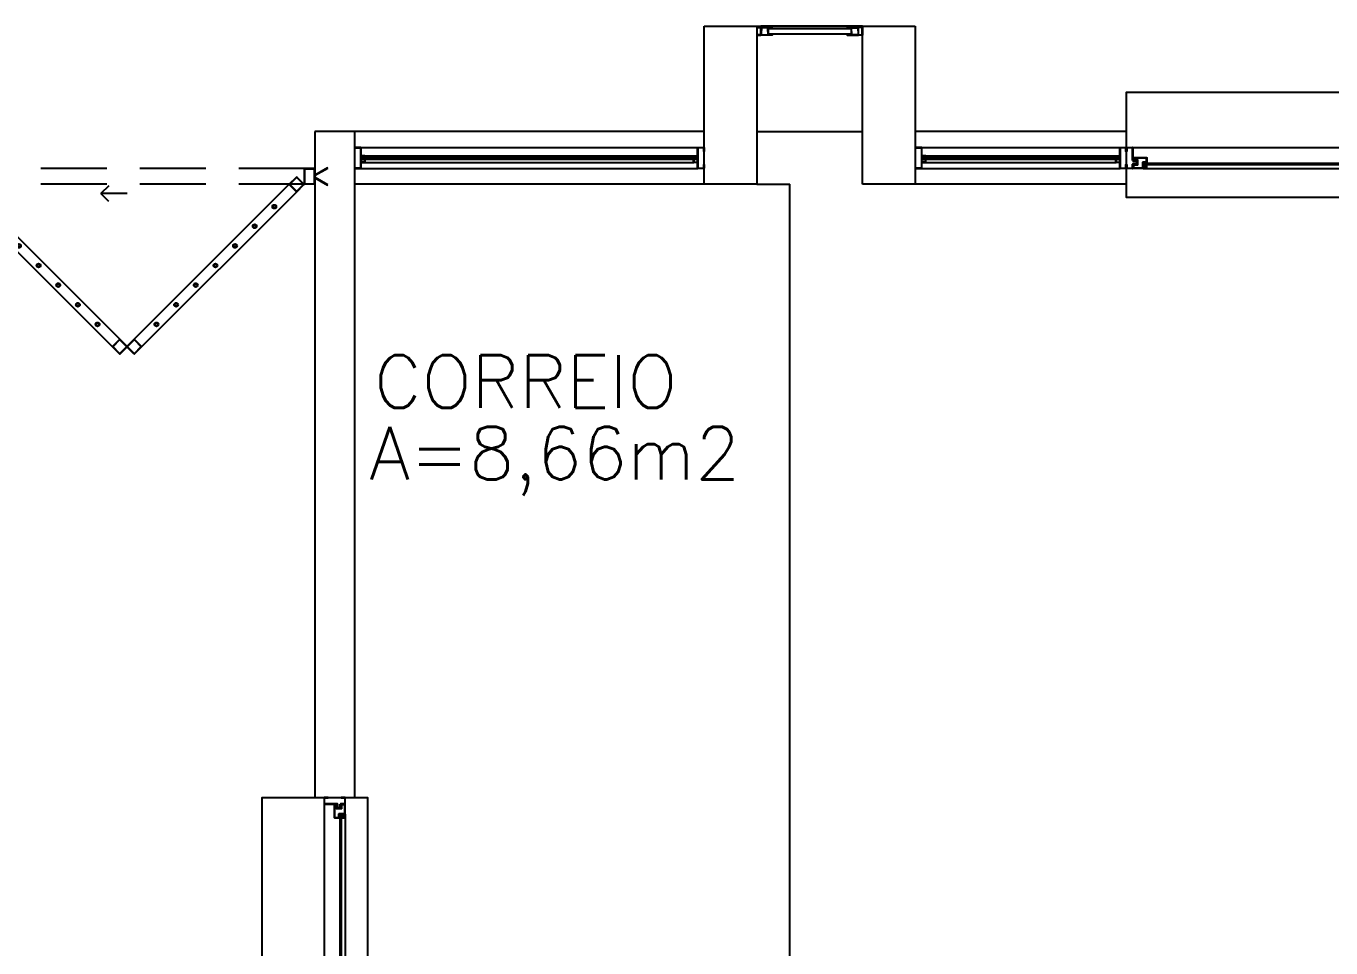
# Model space of a CAD drawing. Header units: millimetres. Extents: x 2128 to 2646, y 1972 to 2207.
# Drawn here: x 2467.667 to 2472.611, y 2065.67 to 2069.165 of the extents above; entities that cross this region are included whole.
import ezdxf

# ---------------------------------------------------------------- set-up
doc = ezdxf.new("R2010")
doc.units = ezdxf.units.MM
doc.linetypes.add('HIDDEN', pattern=[0.375, 0.25, -0.125])
for name, color, linetype in [('AR-ALV', 2, 'Continuous'), ('AR-BRISES', 1, 'Continuous'), ('AR-ESQ', 1, 'Continuous'), ('AR-ESTC', 3, 'Continuous'), ('AR-PEITORIL', 1, 'Continuous'), ('AR-PORTA', 1, 'Continuous'), ('AR-SIMBOLO', 1, 'Continuous'), ('BC- VISTA', 1, 'Continuous'), ('BGR- VISTA', 12, 'Continuous'), ('DT-ESQ-BAGUETE-C', 1, 'Continuous'), ('DT-ESQ-MARCO-V', 1, 'Continuous'), ('DT-ESQ-PERFIL CADEIRA-C', 2, 'Continuous'), ('DT-ESQ-PERFIL CADEIRA-V', 2, 'Continuous'), ('DT-ESQ-PERFIL U-C', 2, 'Continuous'), ('DT-ESQ-PERFIL U-V', 1, 'Continuous'), ('DT-ESQ-VENEZIANA-C', 1, 'Continuous'), ('DT-ESQ-VENEZIANA-V', 1, 'Continuous'), ('DT-ESQ-VIDRO-C', 2, 'Continuous'), ('DT-TXTMOD', 1, 'Continuous'), ('esq-c', 1, 'Continuous'), ('grapa', 21, 'HIDDEN'), ('porta-c', 1, 'Continuous'), ('PORTA-PROJ', 1, 'HIDDEN'), ('porta-v', 2, 'Continuous'), ('TEXTO', 2, 'Continuous'), ('Área', 2, 'Continuous')]:
    doc.layers.add(name, color=color, linetype=linetype)
doc.styles.add('S10', font='simplex.shx', dxfattribs={"height": 0.1})
doc.styles.add('UNB-100', font='simplex.shx', dxfattribs={"height": 0.2})

# ---------------------------------------------------------------- blocks, each defined once
blk = doc.blocks.new('EF01A-P')
at = {"layer": 'DT-ESQ-BAGUETE-C', "ltscale": 0.1}
for points in [[(0.0015, 0.035), (0.015, 0.035), (0.015, 0.0335), (0.0015, 0.0335), (0.0015, 0.005), (0.015, 0.005), (0.015, 0.0035), (0.0015, 0.0035, -0.414214), (0, 0.005), (0, 0.0335, -0.414214)], [(0.3985, 0.035), (0.385, 0.035), (0.385, 0.0335), (0.3985, 0.0335), (0.3985, 0.005), (0.385, 0.005), (0.385, 0.0035), (0.3985, 0.0035, 0.414214), (0.4, 0.005), (0.4, 0.0335, 0.414214)]]:
    blk.add_lwpolyline(points, format="xyb", close=True, dxfattribs=at)
at = {"layer": 'DT-ESQ-PERFIL CADEIRA-C', "ltscale": 0.1}
for points in [[(0.01, 0.0015), (0.01, 0.003), (0.0015, 0.003, 1), (0.0015, 0), (0.015, 0, 0.414214), (0.0165, 0.0015), (0.0165, 0.0335), (0.043, 0.0335)], [(0.043, 0.0065), (0.018, 0.0065), (0.018, 0.0165), (0.0165, 0.0165), (0.0165, 0.0065, 0.414214), (0.018, 0.005), (0.043, 0.005), (0.0565, 0.005, 1), (0.0565, 0.008), (0.043, 0.008), (0.043, 0.02), (0.043, 0.032), (0.0565, 0.032, 1), (0.0565, 0.035), (0.043, 0.035), (0.0165, 0.035, 0.414214), (0.015, 0.0335), (0.015, 0.0015), (0.0015, 0.0015)], [(0.0415, 0.02), (0.0415, 0.032, -0.414214), (0.043, 0.0335), (0.0565, 0.0335)], [(0.0415, 0.02), (0.0415, 0.008, 0.414214), (0.043, 0.0065), (0.0565, 0.0065)], [(0.357, 0.0065), (0.382, 0.0065), (0.382, 0.0165), (0.3835, 0.0165), (0.3835, 0.0065, -0.414214), (0.382, 0.005), (0.357, 0.005), (0.3435, 0.005, -1), (0.3435, 0.008), (0.357, 0.008), (0.357, 0.02), (0.357, 0.032), (0.3435, 0.032, -1), (0.3435, 0.035), (0.357, 0.035), (0.3835, 0.035, -0.414214), (0.385, 0.0335), (0.385, 0.0015), (0.3985, 0.0015)], [(0.3585, 0.02), (0.3585, 0.032, 0.414214), (0.357, 0.0335), (0.3435, 0.0335)], [(0.3585, 0.02), (0.3585, 0.008, -0.414214), (0.357, 0.0065), (0.3435, 0.0065)], [(0.39, 0.0015), (0.39, 0.003), (0.3985, 0.003, -1), (0.3985, 0), (0.385, 0, -0.414214), (0.3835, 0.0015), (0.3835, 0.0335), (0.357, 0.0335)]]:
    blk.add_lwpolyline(points, format="xyb", dxfattribs=at)
at = {"layer": 'DT-ESQ-PERFIL CADEIRA-V', "ltscale": 0.1}
blk.add_line((0.015, 0), (0.385, 0), dxfattribs=at)
at = {"layer": 'DT-ESQ-VENEZIANA-C', "ltscale": 0.1}
for p, q in [((0.043, 0.0105), (0.357, 0.0105)), ((0.043, 0.009), (0.357, 0.009))]:
    blk.add_line(p, q, dxfattribs=at)
at = {"layer": 'DT-ESQ-VENEZIANA-V', "ltscale": 0.1}
blk.add_line((0.043, 0.031), (0.357, 0.031), dxfattribs=at)
blk = doc.blocks.new('gr9A-met-01p')
at = {"layer": 'AR-SIMBOLO'}
for p, q in [((-2.9691, 0.1254), (-2.9391, 0.0954)), ((-0.8059, 0.1254), (-0.8359, 0.0954)), ((-3.0391, 0.0954), (-2.9391, 0.0954)), ((-2.9691, 0.0654), (-2.9391, 0.0954)), ((-0.7359, 0.0954), (-0.8359, 0.0954)), ((-0.8059, 0.0654), (-0.8359, 0.0954))]:
    blk.add_line(p, q, dxfattribs=at)
at = {"layer": 'esq-c'}
for p, q in [((-3.0924, 0.6771), (-3.0673, 0.7022)), ((-3.0662, 0.7012), (-3.0913, 0.6761)), ((-3.04, 0.6761), (-3.0651, 0.7012)), ((-3.0641, 0.7022), (-3.039, 0.6771)), ((-3.0126, 0.7022), (-3.0377, 0.6771)), ((-3.0366, 0.6761), (-3.0115, 0.7012)), ((-3.0104, 0.7012), (-2.9853, 0.6761)), ((-2.9843, 0.6771), (-3.0094, 0.7022)), ((-0.7907, 0.6771), (-0.7656, 0.7022)), ((-0.7646, 0.7012), (-0.7897, 0.6761)), ((-0.7384, 0.6761), (-0.7635, 0.7012)), ((-0.7624, 0.7022), (-0.7373, 0.6771)), ((-0.7109, 0.7022), (-0.736, 0.6771)), ((-0.735, 0.6761), (-0.7099, 0.7012)), ((-0.7088, 0.7012), (-0.6837, 0.6761)), ((-0.6826, 0.6771), (-0.7077, 0.7022)), ((-3.0924, 0.6739), (-3.0673, 0.6488)), ((-3.0662, 0.6499), (-3.0913, 0.675)), ((-3.04, 0.675), (-3.0651, 0.6499)), ((-3.0641, 0.6488), (-3.039, 0.6739)), ((-3.0126, 0.6488), (-3.0377, 0.6739)), ((-3.0366, 0.675), (-3.0115, 0.6499)), ((-3.0104, 0.6499), (-2.9853, 0.675)), ((-2.9843, 0.6739), (-3.0094, 0.6488)), ((-0.7907, 0.6739), (-0.7656, 0.6488)), ((-0.7646, 0.6499), (-0.7897, 0.675)), ((-0.7384, 0.675), (-0.7635, 0.6499)), ((-0.7624, 0.6488), (-0.7373, 0.6739)), ((-0.7109, 0.6488), (-0.736, 0.6739)), ((-0.735, 0.675), (-0.7099, 0.6499)), ((-0.7088, 0.6499), (-0.6837, 0.675)), ((-0.6826, 0.6739), (-0.7077, 0.6488)), ((-3.75, 0.0023), (-3.75, 0.0577)), ((-3.7485, 0.0577), (-3.7485, 0.0023)), ((-3.7477, 0.06), (-3.7123, 0.06)), ((-3.7123, 0.0585), (-3.7477, 0.0585)), ((-3.7115, 0.0577), (-3.7115, 0.0023)), ((-3.71, 0.0023), (-3.71, 0.0577)), ((-3.6825, 0.087), (-3.7076, 0.0619)), ((-3.7076, 0.0588), (-3.6825, 0.0337)), ((-3.7065, 0.0609), (-3.6814, 0.086)), ((-3.6814, 0.0347), (-3.7065, 0.0598)), ((-3.6552, 0.0609), (-3.6803, 0.086)), ((-3.6803, 0.0347), (-3.6552, 0.0598)), ((-3.6793, 0.087), (-3.6542, 0.0619)), ((-3.6542, 0.0588), (-3.6793, 0.0337)), ((-2.3974, 0.087), (-2.4225, 0.0619)), ((-2.4225, 0.0588), (-2.3974, 0.0337)), ((-2.4214, 0.0609), (-2.3963, 0.086)), ((-2.3963, 0.0347), (-2.4214, 0.0598)), ((-2.3702, 0.0609), (-2.3953, 0.086)), ((-2.3953, 0.0347), (-2.3702, 0.0598)), ((-2.3942, 0.087), (-2.3691, 0.0619)), ((-2.3691, 0.0588), (-2.3942, 0.0337)), ((-1.3808, 0.087), (-1.4059, 0.0619)), ((-1.4059, 0.0588), (-1.3808, 0.0337)), ((-1.4048, 0.0609), (-1.3797, 0.086)), ((-1.3797, 0.0347), (-1.4048, 0.0598)), ((-1.3536, 0.0609), (-1.3787, 0.086)), ((-1.3787, 0.0347), (-1.3536, 0.0598)), ((-1.3776, 0.087), (-1.3525, 0.0619)), ((-1.3525, 0.0588), (-1.3776, 0.0337)), ((-0.0957, 0.087), (-0.1208, 0.0619)), ((-0.1208, 0.0588), (-0.0957, 0.0337)), ((-0.1198, 0.0609), (-0.0947, 0.086)), ((-0.0947, 0.0347), (-0.1198, 0.0598)), ((-0.0685, 0.0609), (-0.0936, 0.086)), ((-0.0936, 0.0347), (-0.0685, 0.0598)), ((-0.0925, 0.087), (-0.0674, 0.0619)), ((-0.0674, 0.0588), (-0.0925, 0.0337)), ((-0.065, 0.0023), (-0.065, 0.0577)), ((-0.0635, 0.0577), (-0.0635, 0.0023)), ((-0.0273, 0.06), (-0.0628, 0.06)), ((-0.0628, 0.0585), (-0.0273, 0.0585)), ((-0.0265, 0.0577), (-0.0265, 0.0023)), ((-0.025, 0.0023), (-0.025, 0.0577)), ((-3.7123, 0.0015), (-3.7477, 0.0015)), ((-3.7477, 0), (-3.7123, 0)), ((-0.0628, 0.0015), (-0.0273, 0.0015)), ((-0.0273, 0), (-0.0628, 0))]:
    blk.add_line(p, q, dxfattribs=at)
for centre, radius, start, end in [((-3.0657, 0.7006), 0.00225, 45, 135), ((-3.0657, 0.7006), 0.00075, 45, 135), ((-3.011, 0.7006), 0.00225, 45, 135), ((-3.011, 0.7006), 0.00075, 45, 135), ((-0.764, 0.7006), 0.00225, 45, 135), ((-0.764, 0.7006), 0.00075, 45, 135), ((-0.7093, 0.7006), 0.00225, 45, 135), ((-0.7093, 0.7006), 0.00075, 45, 135), ((-3.0908, 0.6755), 0.00225, 135, 225), ((-3.0908, 0.6755), 0.00075, 135, 225), ((-3.0657, 0.6504), 0.00225, 225, 315), ((-3.0657, 0.6504), 0.00075, 225, 315), ((-3.0406, 0.6755), 0.00075, 315, 45), ((-3.0406, 0.6755), 0.00225, 315, 45), ((-3.0361, 0.6755), 0.00225, 135, 225), ((-3.0361, 0.6755), 0.00075, 135, 225), ((-3.011, 0.6504), 0.00225, 225, 315), ((-3.011, 0.6504), 0.00075, 225, 315), ((-2.9859, 0.6755), 0.00075, 315, 45), ((-2.9859, 0.6755), 0.00225, 315, 45), ((-0.7891, 0.6755), 0.00225, 135, 225), ((-0.7891, 0.6755), 0.00075, 135, 225), ((-0.764, 0.6504), 0.00225, 225, 315), ((-0.764, 0.6504), 0.00075, 225, 315), ((-0.7389, 0.6755), 0.00075, 315, 45), ((-0.7389, 0.6755), 0.00225, 315, 45), ((-0.7344, 0.6755), 0.00225, 135, 225), ((-0.7344, 0.6755), 0.00075, 135, 225), ((-0.7093, 0.6504), 0.00225, 225, 315), ((-0.7093, 0.6504), 0.00075, 225, 315), ((-0.6842, 0.6755), 0.00075, 315, 45), ((-0.6842, 0.6755), 0.00225, 315, 45), ((-3.7477, 0.0577), 0.00225, 90, 180), ((-3.7477, 0.0577), 0.00075, 90, 180), ((-3.7123, 0.0577), 0.00225, 360, 90), ((-3.7123, 0.0577), 0.00075, 360, 90), ((-3.706, 0.0604), 0.00225, 135, 225), ((-3.706, 0.0604), 0.00075, 135, 225), ((-3.6809, 0.0855), 0.00225, 45, 135), ((-3.6809, 0.0855), 0.00075, 45, 135), ((-3.6558, 0.0604), 0.00075, 315, 45), ((-3.6558, 0.0604), 0.00225, 315, 45), ((-2.4209, 0.0604), 0.00225, 135, 225), ((-2.4209, 0.0604), 0.00075, 135, 225), ((-2.3958, 0.0855), 0.00225, 45, 135), ((-2.3958, 0.0855), 0.00075, 45, 135), ((-2.3707, 0.0604), 0.00075, 315, 45), ((-2.3707, 0.0604), 0.00225, 315, 45), ((-1.4043, 0.0604), 0.00225, 135, 225), ((-1.4043, 0.0604), 0.00075, 135, 225), ((-1.3792, 0.0855), 0.00225, 45, 135), ((-1.3792, 0.0855), 0.00075, 45, 135), ((-1.3541, 0.0604), 0.00075, 315, 45), ((-1.3541, 0.0604), 0.00225, 315, 45), ((-0.1192, 0.0604), 0.00225, 135, 225), ((-0.1192, 0.0604), 0.00075, 135, 225), ((-0.0941, 0.0855), 0.00225, 45, 135), ((-0.0941, 0.0855), 0.00075, 45, 135), ((-0.069, 0.0604), 0.00075, 315, 45), ((-0.069, 0.0604), 0.00225, 315, 45), ((-0.0628, 0.0577), 0.00225, 90, 180), ((-0.0628, 0.0577), 0.00075, 90, 180), ((-0.0273, 0.0577), 0.00225, 0, 90), ((-0.0273, 0.0577), 0.00075, 0, 90), ((-3.7477, 0.0023), 0.00225, 180, 270), ((-3.7477, 0.0023), 0.00075, 180, 270), ((-3.7123, 0.0023), 0.00075, 270, 0), ((-3.7123, 0.0023), 0.00225, 270, 0), ((-3.6809, 0.0353), 0.00225, 225, 315), ((-3.6809, 0.0353), 0.00075, 225, 315), ((-2.3958, 0.0353), 0.00225, 225, 315), ((-2.3958, 0.0353), 0.00075, 225, 315), ((-1.3792, 0.0353), 0.00225, 225, 315), ((-1.3792, 0.0353), 0.00075, 225, 315), ((-0.0941, 0.0353), 0.00225, 225, 315), ((-0.0941, 0.0353), 0.00075, 225, 315), ((-0.0628, 0.0023), 0.00225, 180, 270), ((-0.0628, 0.0023), 0.00075, 180, 270), ((-0.0273, 0.0023), 0.00075, 270, 0), ((-0.0273, 0.0023), 0.00225, 270, 0)]:
    blk.add_arc(centre, radius, start, end, dxfattribs=at)
at = {"layer": 'grapa'}
for p, q in [((-3.75, 0.025), (-3.75, 0.035)), ((-0.025, 0.025), (-0.025, 0.035))]:
    blk.add_line(p, q, dxfattribs=at)
for points in [[(-3.75, 0.035), (-3.7986, 0.063), (-3.7993, 0.0617), (-3.7515, 0.0341), (-3.7515, 0.0259), (-3.7993, -0.0017), (-3.7986, -0.003), (-3.75, 0.025)], [(-0.025, 0.035), (0.0236, 0.063), (0.0243, 0.0617), (-0.0235, 0.0341), (-0.0235, 0.0259), (0.0243, -0.0017), (0.0236, -0.003), (-0.025, 0.025)]]:
    blk.add_lwpolyline(points, dxfattribs=at)
at = {"layer": 'porta-c'}
for centre, radius in [((-3.15, 0.5912), 0.0075), ((-3.15, 0.5912), 0.005), ((-2.9267, 0.5912), 0.0075), ((-2.9267, 0.5912), 0.005), ((-0.8483, 0.5912), 0.0075), ((-0.8483, 0.5912), 0.005), ((-0.625, 0.5912), 0.0075), ((-0.625, 0.5912), 0.005), ((-3.2244, 0.5168), 0.0075), ((-3.2244, 0.5168), 0.005), ((-2.8522, 0.5168), 0.0075), ((-2.8522, 0.5168), 0.005), ((-0.9228, 0.5168), 0.0075), ((-0.9228, 0.5168), 0.005), ((-0.5506, 0.5168), 0.0075), ((-0.5506, 0.5168), 0.005), ((-3.2988, 0.4424), 0.0075), ((-3.2988, 0.4424), 0.005), ((-2.7778, 0.4424), 0.0075), ((-2.7778, 0.4424), 0.005), ((-0.9972, 0.4424), 0.0075), ((-0.9972, 0.4424), 0.005), ((-0.4762, 0.4424), 0.0075), ((-0.4762, 0.4424), 0.005), ((-3.3733, 0.3679), 0.0075), ((-3.3733, 0.3679), 0.005), ((-2.7034, 0.3679), 0.0075), ((-2.7034, 0.3679), 0.005), ((-1.0716, 0.3679), 0.0075), ((-1.0716, 0.3679), 0.005), ((-0.4017, 0.3679), 0.0075), ((-0.4017, 0.3679), 0.005), ((-3.4477, 0.2935), 0.0075), ((-3.4477, 0.2935), 0.005), ((-2.629, 0.2935), 0.0075), ((-2.629, 0.2935), 0.005), ((-1.146, 0.2935), 0.0075), ((-1.146, 0.2935), 0.005), ((-0.3273, 0.2935), 0.0075), ((-0.3273, 0.2935), 0.005), ((-3.5221, 0.2191), 0.0075), ((-3.5221, 0.2191), 0.005), ((-2.5545, 0.2191), 0.0075), ((-2.5545, 0.2191), 0.005), ((-1.2205, 0.2191), 0.0075), ((-1.2205, 0.2191), 0.005), ((-0.2529, 0.2191), 0.0075), ((-0.2529, 0.2191), 0.005), ((-3.5965, 0.1447), 0.0075), ((-3.5965, 0.1447), 0.005), ((-2.4801, 0.1447), 0.0075), ((-2.4801, 0.1447), 0.005), ((-1.2949, 0.1447), 0.0075), ((-1.2949, 0.1447), 0.005), ((-0.1785, 0.1447), 0.0075), ((-0.1785, 0.1447), 0.005)]:
    blk.add_circle(centre, radius, dxfattribs=at)
at = {"layer": 'PORTA-PROJ'}
for p, q in [((-3.7123, 0.06), (-0.0628, 0.06)), ((-3.7123, 0), (-0.0628, 0))]:
    blk.add_line(p, q, dxfattribs=at)
at = {"layer": 'porta-v'}
for p, q in [((-3.6825, 0.087), (-3.0924, 0.6771)), ((-3.6542, 0.0588), (-3.0641, 0.6488)), ((-2.4225, 0.0588), (-3.0126, 0.6488)), ((-2.3942, 0.087), (-2.9843, 0.6771)), ((-1.3808, 0.087), (-0.7907, 0.6771)), ((-1.3525, 0.0588), (-0.7624, 0.6488)), ((-0.1208, 0.0588), (-0.7109, 0.6488)), ((-0.0925, 0.087), (-0.6826, 0.6771))]:
    blk.add_line(p, q, dxfattribs=at)
blk = doc.blocks.new('EF73-P')
at = {"layer": 'AR-PEITORIL'}
for p, q in [((1.325, 0), (0, 0)), ((1.325, -0.2), (0, -0.2))]:
    blk.add_line(p, q, dxfattribs=at)
at = {"layer": 'DT-ESQ-BAGUETE-C', "ltscale": 0.1}
for points in [[(0.039, -0.105), (0.0255, -0.105), (0.0255, -0.1065), (0.039, -0.1065), (0.039, -0.1155), (0.0255, -0.1155), (0.0255, -0.117), (0.039, -0.117, 0.336705), (0.0404, -0.1159, 0.068021), (0.0405, -0.1155), (0.0405, -0.1065, 0.414214)], [(1.286, -0.105), (1.2995, -0.105), (1.2995, -0.1065), (1.286, -0.1065), (1.286, -0.1155), (1.2995, -0.1155), (1.2995, -0.117), (1.286, -0.117, -0.336705), (1.2846, -0.1159, -0.068021), (1.2845, -0.1155), (1.2845, -0.1065, -0.414214)]]:
    blk.add_lwpolyline(points, format="xyb", close=True, dxfattribs=at)
at = {"layer": 'DT-ESQ-MARCO-V', "ltscale": 0.1}
for p, q in [((0.0235, -0.06), (1.3015, -0.06)), ((0.0235, -0.14), (1.3015, -0.14))]:
    blk.add_line(p, q, dxfattribs=at)
at = {"layer": 'DT-ESQ-PERFIL U-C', "ltscale": 0.1}
for points in [[(0.025, -0.1309), (0.025, -0.095), (0.0385, -0.095, 1), (0.0385, -0.092), (0.025, -0.092), (0.025, -0.0615, 0.414214), (0.0235, -0.06), (0.0015, -0.06, 0.414214), (0, -0.0615), (0, -0.075), (0.0015, -0.075), (0.0015, -0.0615), (0.0235, -0.0615), (0.0235, -0.092, 0.414214), (0.025, -0.0935, 0.414214), (0.0235, -0.095), (0.0235, -0.1309), (0.0235, -0.1385), (0.0015, -0.1385), (0.0015, -0.125), (0, -0.125), (0, -0.1385, 0.414214), (0.0015, -0.14), (0.0235, -0.14, 0.414214), (0.025, -0.1385)], [(1.3, -0.1309), (1.3, -0.095), (1.2865, -0.095, -1), (1.2865, -0.092), (1.3, -0.092), (1.3, -0.0615, -0.414214), (1.3015, -0.06), (1.3235, -0.06, -0.414214), (1.325, -0.0615), (1.325, -0.075), (1.3235, -0.075), (1.3235, -0.0615), (1.3015, -0.0615), (1.3015, -0.092, -0.414214), (1.3, -0.0935, -0.414214), (1.3015, -0.095), (1.3015, -0.1309), (1.3015, -0.1385), (1.3235, -0.1385), (1.3235, -0.125), (1.325, -0.125), (1.325, -0.1385, -0.414214), (1.3235, -0.14), (1.3015, -0.14, -0.414214), (1.3, -0.1385)]]:
    blk.add_lwpolyline(points, format="xyb", close=True, dxfattribs=at)
for points in [[(0.025, -0.0935), (0.0385, -0.0935)], [(1.3, -0.0935), (1.2865, -0.0935)]]:
    blk.add_lwpolyline(points, dxfattribs=at)
at = {"layer": 'DT-ESQ-PERFIL U-V', "ltscale": 0.1}
for p, q in [((0.0395, -0.092), (1.2865, -0.092)), ((0.039, -0.105), (1.286, -0.105)), ((0.039, -0.117), (1.286, -0.117))]:
    blk.add_line(p, q, dxfattribs=at)
at = {"layer": 'DT-ESQ-VIDRO-C', "ltscale": 0.1}
blk.add_lwpolyline([(1.298, -0.097), (1.298, -0.103), (0.027, -0.103), (0.027, -0.097), (1.298, -0.097)], dxfattribs=at)
blk = doc.blocks.new('BGR12')
at = {"layer": 'BC- VISTA'}
blk.add_lwpolyline([(0, 0.4), (0, 0), (-1.2, 0), (-1.2, 0.4)], close=True, dxfattribs=at)
blk = doc.blocks.new('EF72-P')
at = {"layer": 'AR-PEITORIL'}
for p, q in [((0.8, 0.2), (0, 0.2)), ((0.8, 0), (0, 0))]:
    blk.add_line(p, q, dxfattribs=at)
at = {"layer": 'DT-ESQ-BAGUETE-C', "ltscale": 0.1}
for points in [[(0.039, 0.095), (0.0255, 0.095), (0.0255, 0.0935), (0.039, 0.0935), (0.039, 0.0845), (0.0255, 0.0845), (0.0255, 0.083), (0.039, 0.083, 0.336705), (0.0404, 0.0841, 0.068021), (0.0405, 0.0845), (0.0405, 0.0935, 0.414214)], [(0.761, 0.095), (0.7745, 0.095), (0.7745, 0.0935), (0.761, 0.0935), (0.761, 0.0845), (0.7745, 0.0845), (0.7745, 0.083), (0.761, 0.083, -0.336705), (0.7596, 0.0841, -0.068021), (0.7595, 0.0845), (0.7595, 0.0935, -0.414214)], [(0.8765, 0.072), (0.863, 0.072), (0.863, 0.0705), (0.8765, 0.0705), (0.8765, 0.0615), (0.863, 0.0615), (0.863, 0.06), (0.8765, 0.06, 0.336705), (0.8779, 0.0611, 0.068021), (0.878, 0.0615), (0.878, 0.0705, 0.414214)]]:
    blk.add_lwpolyline(points, format="xyb", close=True, dxfattribs=at)
at = {"layer": 'DT-ESQ-MARCO-V', "ltscale": 0.1}
for p, q in [((0.0235, 0.14), (0.7765, 0.14)), ((0.8235, 0.14), (1.9765, 0.14)), ((0.0235, 0.06), (0.7765, 0.06)), ((0.876, 0.06), (1.9235, 0.06))]:
    blk.add_line(p, q, dxfattribs=at)
at = {"layer": 'DT-ESQ-PERFIL U-C', "ltscale": 0.1}
for p, q in [((0.8, 0.125), (0.8, 0.1385)), ((0.8015, 0.125), (0.8, 0.125)), ((0.8015, 0.14), (0.8235, 0.14)), ((0.8235, 0.1385), (0.8015, 0.1385)), ((0.8015, 0.1385), (0.8015, 0.125)), ((0.8235, 0.14), (0.8235, 0.14)), ((0.8235, 0.09), (0.8235, 0.1385)), ((0.825, 0.14), (0.825, 0.14)), ((0.825, 0.1385), (0.825, 0.0915)), ((0.8, 0.0615), (0.8, 0.075)), ((0.8, 0.075), (0.8015, 0.075)), ((0.8015, 0.075), (0.8015, 0.062)), ((0.8235, 0.06), (0.8015, 0.06)), ((0.802, 0.0615), (0.8235, 0.0615)), ((0.8235, 0.0615), (0.8235, 0.077)), ((0.825, 0.0885), (0.825, 0.0885)), ((0.825, 0.0885), (0.838, 0.0885)), ((0.838, 0.0785), (0.825, 0.0785)), ((0.825, 0.077), (0.825, 0.0615)), ((0.825, 0.077), (0.838, 0.077)), ((0.838, 0.09), (0.8265, 0.09)), ((0.838, 0.0885), (0.838, 0.0785)), ((0.8395, 0.0785), (0.8395, 0.0885))]:
    blk.add_line(p, q, dxfattribs=at)
for points in [[(0.025, 0.0691), (0.025, 0.105), (0.0385, 0.105, 1), (0.0385, 0.108), (0.025, 0.108), (0.025, 0.1385, 0.414214), (0.0235, 0.14), (0.0015, 0.14, 0.414214), (0, 0.1385), (0, 0.125), (0.0015, 0.125), (0.0015, 0.1385), (0.0235, 0.1385), (0.0235, 0.108, 0.414214), (0.025, 0.1065, 0.414214), (0.0235, 0.105), (0.0235, 0.0691), (0.0235, 0.0615), (0.0015, 0.0615), (0.0015, 0.075), (0, 0.075), (0, 0.0615, 0.414214), (0.0015, 0.06), (0.0235, 0.06, 0.414214), (0.025, 0.0615)], [(0.775, 0.0691), (0.775, 0.105), (0.7615, 0.105, -1), (0.7615, 0.108), (0.775, 0.108), (0.775, 0.1385, -0.414214), (0.7765, 0.14), (0.7985, 0.14, -0.414214), (0.8, 0.1385), (0.8, 0.125), (0.7985, 0.125), (0.7985, 0.1385), (0.7765, 0.1385), (0.7765, 0.108, -0.414214), (0.775, 0.1065, -0.414214), (0.7765, 0.105), (0.7765, 0.0691), (0.7765, 0.0615), (0.7985, 0.0615), (0.7985, 0.075), (0.8, 0.075), (0.8, 0.0615, -0.414214), (0.7985, 0.06), (0.7765, 0.06, -0.414214), (0.775, 0.0615)], [(0.8285, 0.06, -0.414214), (0.827, 0.0615), (0.827, 0.0735, -0.414214), (0.8285, 0.075), (0.8415, 0.075), (0.8415, 0.092), (0.8285, 0.092, -0.414214), (0.827, 0.0935), (0.827, 0.1005, -0.414214), (0.8285, 0.102), (0.8755, 0.102, -0.414214), (0.877, 0.1005), (0.877, 0.0835, -0.414214), (0.8755, 0.082), (0.8625, 0.082), (0.8625, 0.0615, -0.414214), (0.861, 0.06)], [(0.843, 0.092, 0.414214), (0.8415, 0.0935), (0.8285, 0.0935), (0.8285, 0.1005), (0.8755, 0.1005), (0.8755, 0.0835), (0.8625, 0.0835, 0.414214), (0.861, 0.082), (0.861, 0.0615), (0.8285, 0.0615), (0.8285, 0.0735), (0.8415, 0.0735, 0.414214), (0.843, 0.075)]]:
    blk.add_lwpolyline(points, format="xyb", close=True, dxfattribs=at)
for points in [[(0.025, 0.1065), (0.0385, 0.1065)], [(0.775, 0.1065), (0.7615, 0.1065)]]:
    blk.add_lwpolyline(points, dxfattribs=at)
for centre, radius, start, end in [((0.8015, 0.1385), 0.0015, 90, 180), ((0.8235, 0.1385), 0.0015, 0, 90), ((0.8015, 0.0615), 0.0015, 180, 270), ((0.802, 0.062), 0.0005, 180, 270), ((0.825, 0.09), 0.0015, 180, 270), ((0.825, 0.077), 0.0015, 90, 180), ((0.8235, 0.0615), 0.0015, 270, 0), ((0.8265, 0.0915), 0.0015, 180, 270), ((0.838, 0.0885), 0.0015, 360, 90), ((0.838, 0.0785), 0.0015, 270, 0)]:
    blk.add_arc(centre, radius, start, end, dxfattribs=at)
at = {"layer": 'DT-ESQ-PERFIL U-V', "ltscale": 0.1}
for p, q in [((0.0395, 0.108), (0.7615, 0.108)), ((0.039, 0.095), (0.761, 0.095)), ((0.039, 0.083), (0.761, 0.083))]:
    blk.add_line(p, q, dxfattribs=at)
at = {"layer": 'DT-ESQ-VIDRO-C', "ltscale": 0.1}
blk.add_lwpolyline([(0.773, 0.103), (0.773, 0.097), (0.027, 0.097), (0.027, 0.103), (0.773, 0.103)], dxfattribs=at)
blk.add_lwpolyline([(1.9355, 0.08), (1.9355, 0.074), (0.8645, 0.074), (0.8645, 0.08)], close=True, dxfattribs=at)
at = {"layer": 'BGR- VISTA'}
blk.add_blockref('BGR12', (2, -0.05), dxfattribs=at)
at = {"layer": 'DT-TXTMOD', "ltscale": 0.1, "style": 'S10', "flags": 3}
blk.add_attdef('EF72', (0.0463, 0.2378), '', height=0.1, dxfattribs=at)
blk = doc.blocks.new('EF74-P')
at = {"layer": 'DT-ESQ-BAGUETE-C', "ltscale": 0.1}
for points in [[(0.0766, 0.028), (0.0631, 0.028), (0.0631, 0.0295), (0.0766, 0.0295), (0.0766, 0.0385), (0.0631, 0.0385), (0.0631, 0.04), (0.0766, 0.04, -0.336705), (0.078, 0.0389, -0.068021), (0.0781, 0.0385), (0.0781, 0.0295, -0.414214)], [(1.1236, 0.028), (1.1371, 0.028), (1.1371, 0.0295), (1.1236, 0.0295), (1.1236, 0.0385), (1.1371, 0.0385), (1.1371, 0.04), (1.1236, 0.04, 0.336705), (1.1221, 0.0389, 0.068021), (1.1221, 0.0385), (1.1221, 0.0295, 0.414214)]]:
    blk.add_lwpolyline(points, format="xyb", close=True, dxfattribs=at)
at = {"layer": 'DT-ESQ-MARCO-V', "ltscale": 0.1}
for p, q in [((0.0761, 0.04), (1.1236, 0.04)), ((0.0236, -0.04), (1.1766, -0.04))]:
    blk.add_line(p, q, dxfattribs=at)
at = {"layer": 'DT-ESQ-PERFIL U-C', "ltscale": 0.1}
for p, q in [((0.0001, 0.0385), (0.0001, 0.025)), ((0.0001, 0.025), (0.0016, 0.025)), ((0.0236, 0.04), (0.0016, 0.04)), ((0.0016, 0.025), (0.0016, 0.038)), ((0.0021, 0.0385), (0.0236, 0.0385)), ((0.0236, 0.0385), (0.0236, 0.023)), ((0.0236, 0.01), (0.0236, -0.0385)), ((0.0251, 0.023), (0.0251, 0.0385)), ((0.0251, 0.023), (0.0381, 0.023)), ((0.0381, 0.0215), (0.0251, 0.0215)), ((0.0251, 0.0115), (0.0381, 0.0115)), ((0.0251, 0.0115), (0.0251, 0.0115)), ((0.0251, -0.0385), (0.0251, 0.0085)), ((0.0381, 0.01), (0.0266, 0.01)), ((0.0381, 0.0115), (0.0381, 0.0215)), ((0.0396, 0.0215), (0.0396, 0.0115)), ((0.0001, -0.025), (0.0001, -0.0385)), ((0.0016, -0.025), (0.0001, -0.025)), ((0.0016, -0.0385), (0.0016, -0.025)), ((0.0236, -0.0385), (0.0016, -0.0385)), ((0.0016, -0.04), (0.0236, -0.04)), ((0.0236, -0.04), (0.0236, -0.04)), ((0.0251, -0.04), (0.0251, -0.04)), ((1.1751, -0.04), (1.1751, -0.04))]:
    blk.add_line(p, q, dxfattribs=at)
for points in [[(0.0286, 0.04, 0.414214), (0.0271, 0.0385), (0.0271, 0.0265, 0.414214), (0.0286, 0.025), (0.0416, 0.025), (0.0416, 0.008), (0.0286, 0.008, 0.414214), (0.0271, 0.0065), (0.0271, -0.0005, 0.414214), (0.0286, -0.002), (0.0756, -0.002, 0.414214), (0.0771, -0.0005), (0.0771, 0.0165, 0.414214), (0.0756, 0.018), (0.0626, 0.018), (0.0626, 0.0385, 0.414214), (0.0611, 0.04)], [(0.0431, 0.008, -0.414214), (0.0416, 0.0065), (0.0286, 0.0065), (0.0286, -0.0005), (0.0756, -0.0005), (0.0756, 0.0165), (0.0626, 0.0165, -0.414214), (0.0611, 0.018), (0.0611, 0.0385), (0.0286, 0.0385), (0.0286, 0.0265), (0.0416, 0.0265, -0.414214), (0.0431, 0.025)], [(1.1716, 0.0385), (1.1716, 0.0265), (1.1586, 0.0265, 0.414214), (1.1571, 0.025), (1.1571, 0.008, 0.414214), (1.1586, 0.0065), (1.1716, 0.0065), (1.1716, -0.0005), (1.1246, -0.0005), (1.1246, 0.0165), (1.1376, 0.0165, 0.414214), (1.1391, 0.018), (1.1391, 0.0385)], [(1.1766, 0.023, -0.414214), (1.1751, 0.0215), (1.1621, 0.0215), (1.1621, 0.0115), (1.1751, 0.0115), (1.1751, 0.0115, -0.414214), (1.1766, 0.01), (1.1766, -0.0385), (1.1986, -0.0385), (1.1986, -0.025), (1.2001, -0.025), (1.2001, -0.0385, -0.414214), (1.1986, -0.04), (1.1766, -0.04), (1.1766, -0.04, -0.414214), (1.1751, -0.0385), (1.1751, 0.0085, 0.414214), (1.1736, 0.01), (1.1621, 0.01, -0.414214), (1.1606, 0.0115), (1.1606, 0.0215, -0.414214), (1.1621, 0.023), (1.1751, 0.023), (1.1751, 0.0385, -0.414214), (1.1766, 0.04), (1.1986, 0.04, -0.414214), (1.2001, 0.0385), (1.2001, 0.025), (1.1986, 0.025), (1.1986, 0.038, 0.414214), (1.1981, 0.0385), (1.1766, 0.0385)]]:
    blk.add_lwpolyline(points, format="xyb", close=True, dxfattribs=at)
blk.add_lwpolyline([(1.1716, -0.002, 0.414214), (1.1731, -0.0005), (1.1731, 0.0065, 0.414214), (1.1716, 0.008), (1.1586, 0.008), (1.1586, 0.025), (1.1716, 0.025, 0.414214), (1.1731, 0.0265), (1.1731, 0.0385, 0.414214), (1.1716, 0.04), (1.1391, 0.04, 0.414214), (1.1376, 0.0385), (1.1376, 0.018), (1.1246, 0.018, 0.414214), (1.1231, 0.0165), (1.1231, -0.0005, 0.414214), (1.1246, -0.002), (1.1716, -0.002), (1.1246, -0.002, -0.414214), (1.1231, -0.0005)], format="xyb", dxfattribs=at)
for centre, radius, start, end in [((0.0016, 0.0385), 0.0015, 90, 180), ((0.0021, 0.038), 0.0005, 90, 180), ((0.0236, 0.0385), 0.0015, 0, 90), ((0.0251, 0.023), 0.0015, 180, 270), ((0.0251, 0.01), 0.0015, 90, 180), ((0.0266, 0.0085), 0.0015, 90, 180), ((0.0381, 0.0215), 0.0015, 360, 90), ((0.0381, 0.0115), 0.0015, 270, 0), ((0.0016, -0.0385), 0.0015, 180, 270), ((0.0236, -0.0385), 0.0015, 270, 0)]:
    blk.add_arc(centre, radius, start, end, dxfattribs=at)
at = {"layer": 'DT-ESQ-VIDRO-C', "ltscale": 0.1}
blk.add_lwpolyline([(1.1356, 0.02), (1.1356, 0.026), (0.0646, 0.026), (0.0646, 0.02)], close=True, dxfattribs=at)
at = {"layer": 'BGR- VISTA'}
blk.add_blockref('BGR12', (1.2, -0.275), dxfattribs=at)

msp = doc.modelspace()

# ---------------------------------------------------------------- linework, layer by layer
at = {"layer": 'AR-ALV'}
for p, q in [((2468.9115, 2068.7651), (2468.7615, 2068.7651)), ((2468.7615, 2068.7651), (2468.7615, 2066.2401)), ((2468.9115, 2068.7651), (2468.9115, 2066.2401)), ((2470.4365, 2068.7651), (2470.8365, 2068.7651)), ((2470.4365, 2068.5651), (2470.5615, 2068.5651)), ((2470.5615, 2063.3151), (2470.5615, 2068.5651))]:
    msp.add_line(p, q, dxfattribs=at)
at = {"layer": 'AR-ESTC'}
for p, q in [((2470.2365, 2069.1651), (2470.4365, 2069.1651)), ((2470.2365, 2068.5651), (2470.2365, 2069.1651)), ((2470.4365, 2069.1651), (2470.4365, 2068.5651)), ((2470.8365, 2069.1651), (2471.0365, 2069.1651)), ((2470.8365, 2068.5651), (2470.8365, 2069.1651)), ((2471.0365, 2069.1651), (2471.0365, 2068.5651)), ((2470.4365, 2068.5651), (2470.2365, 2068.5651)), ((2471.0365, 2068.5651), (2470.8365, 2068.5651))]:
    msp.add_line(p, q, dxfattribs=at)

# ---------------------------------------------------------------- block references
at = {"layer": 'AR-BRISES', "rotation": 270}
msp.add_blockref('EF74-P', (2468.8365, 2066.2401), dxfattribs=at)
at = {"layer": 'AR-ESQ', "rotation": 180}
msp.add_blockref('EF01A-P', (2470.8365, 2069.1651), dxfattribs=at)
at = {"layer": 'AR-ESQ'}
msp.add_blockref('EF73-P', (2468.9115, 2068.7651), dxfattribs=at)
at = {"layer": 'AR-PORTA'}
msp.add_blockref('EF72-P', (2471.0365, 2068.5651), dxfattribs=at)
at = {"layer": 'AR-PORTA', "rotation": 180}
msp.add_blockref('gr9A-met-01p', (2465.0115, 2068.6251), dxfattribs=at)

# ---------------------------------------------------------------- texts
at = {"layer": 'TEXTO', "style": 'UNB-100'}
msp.add_text('CORREIO', height=0.2, dxfattribs=at).set_placement((2468.9864, 2067.7171))
at = {"layer": 'Área', "style": 'UNB-100'}
msp.add_text('A=8,66m2', height=0.2, dxfattribs=at).set_placement((2468.9682, 2067.4459))

doc.saveas('drawing.dxf')
